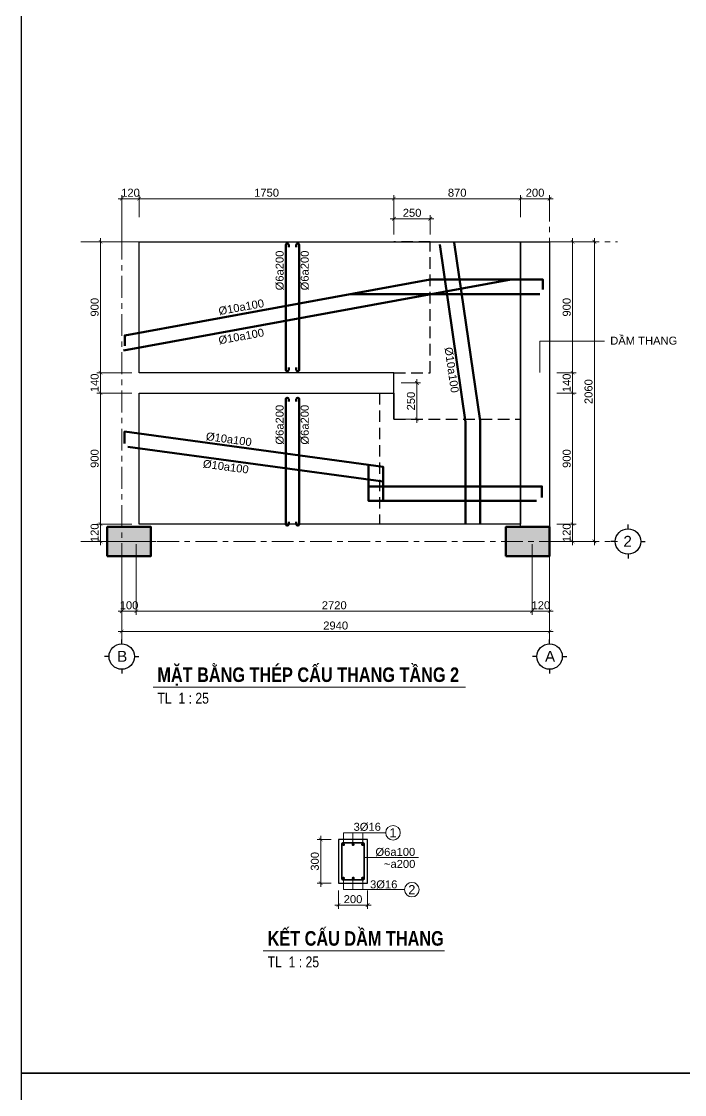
# Model space of a CAD drawing. Header units: millimetres. Extents: x 0 to 84000, y -29700 to 363007.
# Drawn here: x 0 to 18226, y -586 to 28916 of the extents above; entities that cross this region are included whole.
import ezdxf
from ezdxf.enums import TextEntityAlignment as Align

# ---------------------------------------------------------------- set-up
doc = ezdxf.new("R2010")
doc.units = ezdxf.units.MM
doc.linetypes.add('DASHED', pattern=[19.05, 12.7, -6.35])
doc.linetypes.add('Grid Line', pattern=[10.5, 6, -1.5, 1.5, -1.5])
for name, color, linetype, lineweight in [('- Border', 7, 'Continuous', 25), ('- Column', 1, 'Continuous', 50), ('- Dash', 2, 'DASHED', 25), ('- Dims', 8, 'Continuous', 13), ('- Note', 9, 'Continuous', 13), ('- RebarC', 10, 'Continuous', 50), ('- RebarL', 6, 'Continuous', 60), ('- Text thin', 3, 'Continuous', 25), ('G-ANNO-TTLB', 6, 'Continuous', 13), ('S-Border', 7, 'Continuous', 25), ('S-GRID', 1, 'Continuous', 13), ('S-GRID-IDEN', 1, 'Continuous', 25), ('S-Note', 9, 'Continuous', 13), ('S-Rebar', 1, 'Continuous', 35), ('S-Steel', 6, 'Continuous', 50), ('S-Text', 3, 'Continuous', 25)]:
    doc.layers.add(name, color=color, linetype=linetype, lineweight=lineweight)
doc.layers.add('G-ANNO-NPLT', color=191, linetype='Continuous', plot=False)
doc.styles.add('Arial', font='arial.ttf')
doc.styles.add('Arial_4', font='arial.ttf', dxfattribs={"width": 0.8, "height": 3})
doc.styles.add('Arial_B_4', font='arialbd.ttf', dxfattribs={"width": 0.8, "height": 4})
doc.styles.add('R-Arial', font='arial.ttf')
doc.styles.add('R-Helve Condense', font='VHELVCN.TTF')
doc.dimstyles.new('SC-25-100', dxfattribs={"dimtxt": 220, "dimasz": 100, "dimexe": 100, "dimexo": 200, "dimgap": 50, "dimtad": 1, "dimdec": 0, "dimlfac": 0.25, "dimzin": 0, "dimdsep": 46, "dimtxsty": 'R-Arial', "dimblk": 'ARCHTICK', "dimcen": 0.5, "dimdle": 100, "dimclrd": 256, "dimclre": 256, "dimclrt": 4, "dimadec": 0, "dimazin": 0, "dimtfac": 1, "dimtdec": 0, "dimtix": 1, "dimtmove": 0, "dimatfit": 3, "dimfxl": 1, "dimtolj": 1, "dimtzin": 0, "dimlwd": -1, "dimlwe": -1, "dimarcsym": 0})

# ---------------------------------------------------------------- blocks, each defined once
blk = doc.blocks.new('Grid - Gird_A3-A4-1669209-CD_MẶT ĐỨNG TRỤC C-A')
at = {"layer": 'S-GRID-IDEN'}
for p, q in [((-3520, -1552), (-3520, -1492)), ((-3695, -1727), (-3755, -1727)), ((-3345, -1727), (-3285, -1727)), ((-3520, -1902), (-3520, -1962))]:
    blk.add_line(p, q, dxfattribs=at)
blk.add_circle((-3520, -1727), 175, dxfattribs=at)
blk = doc.blocks.new('_ArchTick')
at = {"color": 0, "linetype": 'ByBlock', "const_width": 0.15}
blk.add_lwpolyline([(-0.5, -0.5), (0.5, 0.5)], dxfattribs=at)
blk = doc.blocks.new('*D438')
at = {"layer": '- Dims', "ltscale": 100, "transparency": 16777216}
for p, q in [((2757, 14543), (2757, 12601)), ((3157, 14543), (3157, 12601)), ((2757, 12701), (2657, 12701)), ((2757, 12701), (3157, 12701)), ((3157, 12701), (3257, 12701))]:
    blk.add_line(p, q, dxfattribs=at)
at = {"layer": 'Defpoints', "color": 0, "ltscale": 100, "transparency": 16777216}
for p in [(2757, 14743), (3157, 14743), (3157, 12701)]:
    blk.add_point(p, dxfattribs=at)
at = {"layer": '- Dims', "ltscale": 100, "transparency": 16777216, "xscale": 100, "yscale": 100, "zscale": 100}
blk.add_blockref('_ArchTick', (2757, 12701), dxfattribs=at)
at = {"layer": '- Dims', "ltscale": 100, "transparency": 16777216, "xscale": 100, "yscale": 100, "zscale": 100, "rotation": 180}
blk.add_blockref('_ArchTick', (3157, 12701), dxfattribs=at)
at = {"layer": '- Dims', "color": 4, "ltscale": 100, "transparency": 16777216, "insert": (2957, 12864), "char_height": 220, "attachment_point": 5, "style": 'R-Arial'}
blk.add_mtext('\\A1;100', dxfattribs=at)
blk = doc.blocks.new('*D439')
at = {"layer": '- Dims', "ltscale": 100, "transparency": 16777216}
for p, q in [((3157, 14543), (3157, 12601)), ((14037, 14543), (14037, 12601)), ((3057, 12701), (14137, 12701))]:
    blk.add_line(p, q, dxfattribs=at)
at = {"layer": 'Defpoints', "color": 0, "ltscale": 100, "transparency": 16777216}
for p in [(3157, 14743), (14037, 14743), (14037, 12701)]:
    blk.add_point(p, dxfattribs=at)
at = {"layer": '- Dims', "ltscale": 100, "transparency": 16777216, "xscale": 100, "yscale": 100, "zscale": 100, "rotation": 180}
blk.add_blockref('_ArchTick', (3157, 12701), dxfattribs=at)
at = {"layer": '- Dims', "ltscale": 100, "transparency": 16777216, "xscale": 100, "yscale": 100, "zscale": 100}
blk.add_blockref('_ArchTick', (14037, 12701), dxfattribs=at)
at = {"layer": '- Dims', "color": 4, "ltscale": 100, "transparency": 16777216, "insert": (8597, 12864), "char_height": 220, "attachment_point": 5, "style": 'R-Arial'}
blk.add_mtext('\\A1;2720', dxfattribs=at)
blk = doc.blocks.new('*D440')
at = {"layer": '- Dims', "ltscale": 100, "transparency": 16777216}
for p, q in [((14037, 14543), (14037, 12601)), ((14517, 14543), (14517, 12601)), ((14037, 12701), (13937, 12701)), ((14037, 12701), (14517, 12701)), ((14517, 12701), (14617, 12701))]:
    blk.add_line(p, q, dxfattribs=at)
at = {"layer": 'Defpoints', "color": 0, "ltscale": 100, "transparency": 16777216}
for p in [(14037, 14743), (14517, 14743), (14517, 12701)]:
    blk.add_point(p, dxfattribs=at)
at = {"layer": '- Dims', "ltscale": 100, "transparency": 16777216, "xscale": 100, "yscale": 100, "zscale": 100}
blk.add_blockref('_ArchTick', (14037, 12701), dxfattribs=at)
at = {"layer": '- Dims', "ltscale": 100, "transparency": 16777216, "xscale": 100, "yscale": 100, "zscale": 100, "rotation": 180}
blk.add_blockref('_ArchTick', (14517, 12701), dxfattribs=at)
at = {"layer": '- Dims', "color": 4, "ltscale": 100, "transparency": 16777216, "insert": (14277, 12864), "char_height": 220, "attachment_point": 5, "style": 'R-Arial'}
blk.add_mtext('\\A1;120', dxfattribs=at)
blk = doc.blocks.new('*D441')
at = {"layer": '- Dims', "ltscale": 100, "transparency": 16777216}
for p, q in [((2757, 14543), (2757, 12045)), ((14517, 14543), (14517, 12045)), ((2657, 12145), (14617, 12145))]:
    blk.add_line(p, q, dxfattribs=at)
at = {"layer": 'Defpoints', "color": 0, "ltscale": 100, "transparency": 16777216}
for p in [(2757, 14743), (14517, 14743), (14517, 12145)]:
    blk.add_point(p, dxfattribs=at)
at = {"layer": '- Dims', "ltscale": 100, "transparency": 16777216, "xscale": 100, "yscale": 100, "zscale": 100, "rotation": 180}
blk.add_blockref('_ArchTick', (2757, 12145), dxfattribs=at)
at = {"layer": '- Dims', "ltscale": 100, "transparency": 16777216, "xscale": 100, "yscale": 100, "zscale": 100}
blk.add_blockref('_ArchTick', (14517, 12145), dxfattribs=at)
at = {"layer": '- Dims', "color": 4, "ltscale": 100, "transparency": 16777216, "insert": (8637, 12307), "char_height": 220, "attachment_point": 5, "style": 'R-Arial'}
blk.add_mtext('\\A1;2940', dxfattribs=at)
blk = doc.blocks.new('*D442')
at = {"layer": '- Dims', "ltscale": 100, "transparency": 16777216}
for p, q in [((14717, 22859), (15250, 22859)), ((15150, 22959), (15150, 19159)), ((14717, 19259), (15250, 19259))]:
    blk.add_line(p, q, dxfattribs=at)
at = {"layer": 'Defpoints', "color": 0, "ltscale": 100, "transparency": 16777216}
for p in [(14517, 22859), (14517, 19259), (15150, 19259)]:
    blk.add_point(p, dxfattribs=at)
at = {"layer": '- Dims', "ltscale": 100, "transparency": 16777216, "xscale": 100, "yscale": 100, "zscale": 100}
for p, rotation in [((15150, 22859), 90), ((15150, 19259), 270)]:
    blk.add_blockref('_ArchTick', p, dxfattribs=dict(at, rotation=rotation))
at = {"layer": '- Dims', "color": 4, "ltscale": 100, "transparency": 16777216, "insert": (14988, 21059), "char_height": 220, "attachment_point": 5, "rotation": 90, "style": 'R-Arial'}
blk.add_mtext('\\A1;900', dxfattribs=at)
blk = doc.blocks.new('*D443')
at = {"layer": '- Dims', "ltscale": 100, "transparency": 16777216}
for p, q in [((14717, 19259), (15250, 19259)), ((15150, 19259), (15150, 19359)), ((15150, 19259), (15150, 18699)), ((14717, 18699), (15250, 18699)), ((15150, 18699), (15150, 18599))]:
    blk.add_line(p, q, dxfattribs=at)
at = {"layer": 'Defpoints', "color": 0, "ltscale": 100, "transparency": 16777216}
for p in [(14517, 19259), (14517, 18699), (15150, 18699)]:
    blk.add_point(p, dxfattribs=at)
at = {"layer": '- Dims', "ltscale": 100, "transparency": 16777216, "xscale": 100, "yscale": 100, "zscale": 100}
for p, rotation in [((15150, 19259), 270), ((15150, 18699), 90)]:
    blk.add_blockref('_ArchTick', p, dxfattribs=dict(at, rotation=rotation))
at = {"layer": '- Dims', "color": 4, "ltscale": 100, "transparency": 16777216, "insert": (14988, 18979), "char_height": 220, "attachment_point": 5, "rotation": 90, "style": 'R-Arial'}
blk.add_mtext('\\A1;140', dxfattribs=at)
blk = doc.blocks.new('*D444')
at = {"layer": '- Dims', "ltscale": 100, "transparency": 16777216}
for p, q in [((14717, 18699), (15250, 18699)), ((15150, 18799), (15150, 14999)), ((14717, 15099), (15250, 15099))]:
    blk.add_line(p, q, dxfattribs=at)
at = {"layer": 'Defpoints', "color": 0, "ltscale": 100, "transparency": 16777216}
for p in [(14517, 18699), (14517, 15099), (15150, 15099)]:
    blk.add_point(p, dxfattribs=at)
at = {"layer": '- Dims', "ltscale": 100, "transparency": 16777216, "xscale": 100, "yscale": 100, "zscale": 100}
for p, rotation in [((15150, 18699), 90), ((15150, 15099), 270)]:
    blk.add_blockref('_ArchTick', p, dxfattribs=dict(at, rotation=rotation))
at = {"layer": '- Dims', "color": 4, "ltscale": 100, "transparency": 16777216, "insert": (14988, 16899), "char_height": 220, "attachment_point": 5, "rotation": 90, "style": 'R-Arial'}
blk.add_mtext('\\A1;900', dxfattribs=at)
blk = doc.blocks.new('*D445')
at = {"layer": '- Dims', "ltscale": 100, "transparency": 16777216}
for p, q in [((14717, 15099), (15250, 15099)), ((15150, 15099), (15150, 15199)), ((15150, 15099), (15150, 14619)), ((14717, 14619), (15250, 14619)), ((15150, 14619), (15150, 14519))]:
    blk.add_line(p, q, dxfattribs=at)
at = {"layer": 'Defpoints', "color": 0, "ltscale": 100, "transparency": 16777216}
for p in [(14517, 15099), (14517, 14619), (15150, 14619)]:
    blk.add_point(p, dxfattribs=at)
at = {"layer": '- Dims', "ltscale": 100, "transparency": 16777216, "xscale": 100, "yscale": 100, "zscale": 100}
for p, rotation in [((15150, 15099), 270), ((15150, 14619), 90)]:
    blk.add_blockref('_ArchTick', p, dxfattribs=dict(at, rotation=rotation))
at = {"layer": '- Dims', "color": 4, "ltscale": 100, "transparency": 16777216, "insert": (14988, 14859), "char_height": 220, "attachment_point": 5, "rotation": 90, "style": 'R-Arial'}
blk.add_mtext('\\A1;120', dxfattribs=at)
blk = doc.blocks.new('*D446')
at = {"layer": '- Dims', "ltscale": 100, "transparency": 16777216}
for p, q in [((14717, 22859), (15850, 22859)), ((15750, 22959), (15750, 14519)), ((14717, 14619), (15850, 14619))]:
    blk.add_line(p, q, dxfattribs=at)
at = {"layer": 'Defpoints', "color": 0, "ltscale": 100, "transparency": 16777216}
for p in [(14517, 22859), (14517, 14619), (15750, 14619)]:
    blk.add_point(p, dxfattribs=at)
at = {"layer": '- Dims', "ltscale": 100, "transparency": 16777216, "xscale": 100, "yscale": 100, "zscale": 100}
for p, rotation in [((15750, 22859), 90), ((15750, 14619), 270)]:
    blk.add_blockref('_ArchTick', p, dxfattribs=dict(at, rotation=rotation))
at = {"layer": '- Dims', "color": 4, "ltscale": 100, "transparency": 16777216, "insert": (15588, 18739), "char_height": 220, "attachment_point": 5, "rotation": 90, "style": 'R-Arial'}
blk.add_mtext('\\A1;2060', dxfattribs=at)
blk = doc.blocks.new('*D456')
at = {"layer": '- Dims', "ltscale": 100, "transparency": 16777216}
for p, q in [((2757, 24043), (2657, 24043)), ((2757, 22886), (2757, 24143)), ((2757, 24043), (3237, 24043)), ((3237, 23539), (3237, 24143)), ((3237, 24043), (3337, 24043))]:
    blk.add_line(p, q, dxfattribs=at)
at = {"layer": 'Defpoints', "color": 0, "ltscale": 100, "transparency": 16777216}
for p in [(3237, 24043), (3237, 23339), (2757, 22686)]:
    blk.add_point(p, dxfattribs=at)
at = {"layer": '- Dims', "ltscale": 100, "transparency": 16777216, "xscale": 100, "yscale": 100, "zscale": 100}
blk.add_blockref('_ArchTick', (2757, 24043), dxfattribs=at)
at = {"layer": '- Dims', "ltscale": 100, "transparency": 16777216, "xscale": 100, "yscale": 100, "zscale": 100, "rotation": 180}
blk.add_blockref('_ArchTick', (3237, 24043), dxfattribs=at)
at = {"layer": '- Dims', "color": 4, "ltscale": 100, "transparency": 16777216, "insert": (2997, 24206), "char_height": 220, "attachment_point": 5, "style": 'R-Arial'}
blk.add_mtext('\\A1;120', dxfattribs=at)
blk = doc.blocks.new('*D447')
at = {"layer": '- Dims', "ltscale": 100, "transparency": 16777216}
for p, q in [((3137, 24043), (10337, 24043)), ((3237, 23539), (3237, 24143)), ((10237, 23539), (10237, 24143))]:
    blk.add_line(p, q, dxfattribs=at)
at = {"layer": 'Defpoints', "color": 0, "ltscale": 100, "transparency": 16777216}
for p in [(10237, 24043), (3237, 23339), (10237, 23339)]:
    blk.add_point(p, dxfattribs=at)
at = {"layer": '- Dims', "ltscale": 100, "transparency": 16777216, "xscale": 100, "yscale": 100, "zscale": 100, "rotation": 180}
blk.add_blockref('_ArchTick', (3237, 24043), dxfattribs=at)
at = {"layer": '- Dims', "ltscale": 100, "transparency": 16777216, "xscale": 100, "yscale": 100, "zscale": 100}
blk.add_blockref('_ArchTick', (10237, 24043), dxfattribs=at)
at = {"layer": '- Dims', "color": 4, "ltscale": 100, "transparency": 16777216, "insert": (6737, 24206), "char_height": 220, "attachment_point": 5, "style": 'R-Arial'}
blk.add_mtext('\\A1;1750', dxfattribs=at)
blk = doc.blocks.new('*D448')
at = {"layer": '- Dims', "ltscale": 100, "transparency": 16777216}
for p, q in [((10137, 24043), (13817, 24043)), ((10237, 23539), (10237, 24143)), ((13717, 23539), (13717, 24143))]:
    blk.add_line(p, q, dxfattribs=at)
at = {"layer": 'Defpoints', "color": 0, "ltscale": 100, "transparency": 16777216}
for p in [(13717, 24043), (10237, 23339), (13717, 23339)]:
    blk.add_point(p, dxfattribs=at)
at = {"layer": '- Dims', "ltscale": 100, "transparency": 16777216, "xscale": 100, "yscale": 100, "zscale": 100, "rotation": 180}
blk.add_blockref('_ArchTick', (10237, 24043), dxfattribs=at)
at = {"layer": '- Dims', "ltscale": 100, "transparency": 16777216, "xscale": 100, "yscale": 100, "zscale": 100}
blk.add_blockref('_ArchTick', (13717, 24043), dxfattribs=at)
at = {"layer": '- Dims', "color": 4, "ltscale": 100, "transparency": 16777216, "insert": (11977, 24206), "char_height": 220, "attachment_point": 5, "style": 'R-Arial'}
blk.add_mtext('\\A1;870', dxfattribs=at)
blk = doc.blocks.new('*D449')
at = {"layer": '- Dims', "ltscale": 100, "transparency": 16777216}
for p, q in [((13617, 24043), (14617, 24043)), ((13717, 23539), (13717, 24143)), ((14517, 23539), (14517, 24143))]:
    blk.add_line(p, q, dxfattribs=at)
at = {"layer": 'Defpoints', "color": 0, "ltscale": 100, "transparency": 16777216}
for p in [(14517, 24043), (13717, 23339), (14517, 23339)]:
    blk.add_point(p, dxfattribs=at)
at = {"layer": '- Dims', "ltscale": 100, "transparency": 16777216, "xscale": 100, "yscale": 100, "zscale": 100, "rotation": 180}
blk.add_blockref('_ArchTick', (13717, 24043), dxfattribs=at)
at = {"layer": '- Dims', "ltscale": 100, "transparency": 16777216, "xscale": 100, "yscale": 100, "zscale": 100}
blk.add_blockref('_ArchTick', (14517, 24043), dxfattribs=at)
at = {"layer": '- Dims', "color": 4, "ltscale": 100, "transparency": 16777216, "insert": (14117, 24206), "char_height": 220, "attachment_point": 5, "style": 'R-Arial'}
blk.add_mtext('\\A1;200', dxfattribs=at)
blk = doc.blocks.new('*D452')
at = {"layer": '- Dims', "ltscale": 100, "transparency": 16777216}
for p, q in [((11337, 23492), (10137, 23492)), ((10237, 23059), (10237, 23592)), ((11237, 23059), (11237, 23592))]:
    blk.add_line(p, q, dxfattribs=at)
at = {"layer": 'Defpoints', "color": 0, "ltscale": 100, "transparency": 16777216}
for p in [(10237, 23492), (10237, 22859), (11237, 22859)]:
    blk.add_point(p, dxfattribs=at)
at = {"layer": '- Dims', "ltscale": 100, "transparency": 16777216, "xscale": 100, "yscale": 100, "zscale": 100, "rotation": 180}
blk.add_blockref('_ArchTick', (10237, 23492), dxfattribs=at)
at = {"layer": '- Dims', "ltscale": 100, "transparency": 16777216, "xscale": 100, "yscale": 100, "zscale": 100}
blk.add_blockref('_ArchTick', (11237, 23492), dxfattribs=at)
at = {"layer": '- Dims', "color": 4, "ltscale": 100, "transparency": 16777216, "insert": (10737, 23654), "char_height": 220, "attachment_point": 5, "style": 'R-Arial'}
blk.add_mtext('\\A1;250', dxfattribs=at)
blk = doc.blocks.new('*D450')
at = {"layer": '- Dims', "ltscale": 100, "transparency": 16777216}
for p, q in [((10437, 18979), (10968, 18979)), ((10868, 19079), (10868, 17879)), ((10437, 17979), (10968, 17979))]:
    blk.add_line(p, q, dxfattribs=at)
at = {"layer": 'Defpoints', "color": 0, "ltscale": 100, "transparency": 16777216}
for p in [(10237, 18979), (10237, 17979), (10868, 17979)]:
    blk.add_point(p, dxfattribs=at)
at = {"layer": '- Dims', "ltscale": 100, "transparency": 16777216, "xscale": 100, "yscale": 100, "zscale": 100}
for p, rotation in [((10868, 18979), 90), ((10868, 17979), 270)]:
    blk.add_blockref('_ArchTick', p, dxfattribs=dict(at, rotation=rotation))
at = {"layer": '- Dims', "color": 4, "ltscale": 100, "transparency": 16777216, "insert": (10706, 18479), "char_height": 220, "attachment_point": 5, "rotation": 90, "style": 'R-Arial'}
blk.add_mtext('\\A1;250', dxfattribs=at)
blk = doc.blocks.new('*D451')
at = {"layer": '- Dims', "ltscale": 100, "transparency": 16777216}
for p, q in [((3037, 22859), (2075, 22859)), ((2175, 19159), (2175, 22959)), ((3037, 19259), (2075, 19259))]:
    blk.add_line(p, q, dxfattribs=at)
at = {"layer": 'Defpoints', "color": 0, "ltscale": 100, "transparency": 16777216}
for p in [(2175, 22859), (3237, 22859), (3237, 19259)]:
    blk.add_point(p, dxfattribs=at)
at = {"layer": '- Dims', "ltscale": 100, "transparency": 16777216, "xscale": 100, "yscale": 100, "zscale": 100}
for p, rotation in [((2175, 22859), 90), ((2175, 19259), 270)]:
    blk.add_blockref('_ArchTick', p, dxfattribs=dict(at, rotation=rotation))
at = {"layer": '- Dims', "color": 4, "ltscale": 100, "transparency": 16777216, "insert": (2012, 21059), "char_height": 220, "attachment_point": 5, "rotation": 90, "style": 'R-Arial'}
blk.add_mtext('\\A1;900', dxfattribs=at)
blk = doc.blocks.new('*D453')
at = {"layer": '- Dims', "ltscale": 100, "transparency": 16777216}
for p, q in [((3037, 19259), (2075, 19259)), ((2175, 19259), (2175, 19359)), ((2175, 19259), (2175, 18699)), ((3037, 18699), (2075, 18699)), ((2175, 18699), (2175, 18599))]:
    blk.add_line(p, q, dxfattribs=at)
at = {"layer": 'Defpoints', "color": 0, "ltscale": 100, "transparency": 16777216}
for p in [(3237, 19259), (2175, 18699), (3237, 18699)]:
    blk.add_point(p, dxfattribs=at)
at = {"layer": '- Dims', "ltscale": 100, "transparency": 16777216, "xscale": 100, "yscale": 100, "zscale": 100}
for p, rotation in [((2175, 19259), 270), ((2175, 18699), 90)]:
    blk.add_blockref('_ArchTick', p, dxfattribs=dict(at, rotation=rotation))
at = {"layer": '- Dims', "color": 4, "ltscale": 100, "transparency": 16777216, "insert": (2012, 18979), "char_height": 220, "attachment_point": 5, "rotation": 90, "style": 'R-Arial'}
blk.add_mtext('\\A1;140', dxfattribs=at)
blk = doc.blocks.new('*D454')
at = {"layer": '- Dims', "ltscale": 100, "transparency": 16777216}
for p, q in [((3037, 18699), (2075, 18699)), ((2175, 18799), (2175, 14999)), ((3037, 15099), (2075, 15099))]:
    blk.add_line(p, q, dxfattribs=at)
at = {"layer": 'Defpoints', "color": 0, "ltscale": 100, "transparency": 16777216}
for p in [(3237, 18699), (2175, 15099), (3237, 15099)]:
    blk.add_point(p, dxfattribs=at)
at = {"layer": '- Dims', "ltscale": 100, "transparency": 16777216, "xscale": 100, "yscale": 100, "zscale": 100}
for p, rotation in [((2175, 18699), 90), ((2175, 15099), 270)]:
    blk.add_blockref('_ArchTick', p, dxfattribs=dict(at, rotation=rotation))
at = {"layer": '- Dims', "color": 4, "ltscale": 100, "transparency": 16777216, "insert": (2012, 16899), "char_height": 220, "attachment_point": 5, "rotation": 90, "style": 'R-Arial'}
blk.add_mtext('\\A1;900', dxfattribs=at)
blk = doc.blocks.new('*D455')
at = {"layer": '- Dims', "ltscale": 100, "transparency": 16777216}
for p, q in [((3037, 15099), (2075, 15099)), ((2175, 15099), (2175, 15199)), ((2175, 15099), (2175, 14619)), ((3702, 14619), (2075, 14619)), ((2175, 14619), (2175, 14519))]:
    blk.add_line(p, q, dxfattribs=at)
at = {"layer": 'Defpoints', "color": 0, "ltscale": 100, "transparency": 16777216}
for p in [(3237, 15099), (2175, 14619), (3902, 14619)]:
    blk.add_point(p, dxfattribs=at)
at = {"layer": '- Dims', "ltscale": 100, "transparency": 16777216, "xscale": 100, "yscale": 100, "zscale": 100}
for p, rotation in [((2175, 15099), 270), ((2175, 14619), 90)]:
    blk.add_blockref('_ArchTick', p, dxfattribs=dict(at, rotation=rotation))
at = {"layer": '- Dims', "color": 4, "ltscale": 100, "transparency": 16777216, "insert": (2012, 14859), "char_height": 220, "attachment_point": 5, "rotation": 90, "style": 'R-Arial'}
blk.add_mtext('\\A1;120', dxfattribs=at)
blk = doc.blocks.new('*D476')
at = {"layer": '- Dims', "transparency": 16777216}
for p, q in [((8714, 5025), (8714, 4522)), ((9514, 5025), (9514, 4522)), ((8614, 4622), (9614, 4622))]:
    blk.add_line(p, q, dxfattribs=at)
at = {"layer": 'Defpoints', "color": 0, "transparency": 16777216}
for p in [(8714, 5225), (9514, 5225), (9514, 4622)]:
    blk.add_point(p, dxfattribs=at)
at = {"layer": '- Dims', "transparency": 16777216, "xscale": 100, "yscale": 100, "zscale": 100, "rotation": 180}
blk.add_blockref('_ArchTick', (8714, 4622), dxfattribs=at)
at = {"layer": '- Dims', "transparency": 16777216, "xscale": 100, "yscale": 100, "zscale": 100}
blk.add_blockref('_ArchTick', (9514, 4622), dxfattribs=at)
at = {"layer": '- Dims', "color": 4, "transparency": 16777216, "insert": (9114, 4784), "char_height": 220, "attachment_point": 5, "style": 'R-Arial'}
blk.add_mtext('\\A1;200', dxfattribs=at)
blk = doc.blocks.new('*D477')
at = {"layer": '- Dims', "transparency": 16777216}
for p, q in [((8227, 5125), (8227, 6525)), ((8514, 6425), (8127, 6425)), ((8514, 5225), (8127, 5225))]:
    blk.add_line(p, q, dxfattribs=at)
at = {"layer": 'Defpoints', "color": 0, "transparency": 16777216}
for p in [(8227, 6425), (8714, 6425), (8714, 5225)]:
    blk.add_point(p, dxfattribs=at)
at = {"layer": '- Dims', "transparency": 16777216, "xscale": 100, "yscale": 100, "zscale": 100}
for p, rotation in [((8227, 6425), 90), ((8227, 5225), 270)]:
    blk.add_blockref('_ArchTick', p, dxfattribs=dict(at, rotation=rotation))
at = {"layer": '- Dims', "color": 4, "transparency": 16777216, "insert": (8065, 5825), "char_height": 220, "attachment_point": 5, "rotation": 90, "style": 'R-Arial'}
blk.add_mtext('\\A1;300', dxfattribs=at)
blk = doc.blocks.new('Steel symbol')
at = {"layer": '- Note', "color": 7}
blk.add_circle((0, 0), 200, dxfattribs=at)
at = {"layer": '- Note', "color": 3, "style": 'R-Helve Condense', "flags": 4}
blk.add_attdef('1', text='', height=250, dxfattribs=at).set_placement((0, 0), align=Align.MIDDLE_CENTER)

msp = doc.modelspace()

# ---------------------------------------------------------------- linework, layer by layer
at = {"layer": '- Border', "ltscale": 100}
for points in [[(10236.9, 19258.8), (3236.9, 19258.8), (3236.9, 22858.8), (10236.9, 22858.8)], [(10236.9, 22858.8), (13716.9, 22858.8), (13716.9, 15098.8), (10236.9, 15098.8)], [(10236.9, 17978.8), (10236.9, 19258.8)], [(10236.9, 15098.8), (3236.9, 15098.8), (3236.9, 18698.8), (10236.9, 18698.8), (10236.9, 17978.8)]]:
    msp.add_lwpolyline(points, dxfattribs=at)
msp.add_lwpolyline([(13716.9, 22858.8), (14516.9, 22858.8), (14516.9, 15018.8), (13716.9, 15018.8)], close=True, dxfattribs=at)
at = {"layer": '- Column', "ltscale": 100}
for points in [[(2356.9, 14218.8), (2356.9, 15018.8), (3556.9, 15018.8), (3556.9, 14218.8)], [(13316.9, 14218.8), (13316.9, 15018.8), (14516.9, 15018.8), (14516.9, 14218.8)]]:
    msp.add_lwpolyline(points, close=True, dxfattribs=at)
for points in [[(3556.9, 14218.8), (2356.9, 14218.8), (3556.9, 15018.8), (2356.9, 15018.8)], [(14516.9, 14218.8), (13316.9, 14218.8), (14516.9, 15018.8), (13316.9, 15018.8)]]:
    msp.add_solid(points, dxfattribs=at)
at = {"layer": '- Dash', "ltscale": 25}
msp.add_line((10236.9, 17978.8), (13716.9, 17978.8), dxfattribs=at)
for points in [[(10236.9, 19258.8), (11236.9, 19258.8), (11236.9, 22858.8), (10236.9, 22858.8)], [(9836.9, 18698.8), (9836.9, 15098.8)]]:
    msp.add_lwpolyline(points, dxfattribs=at)
at = {"layer": '- RebarC', "ltscale": 100}
for points in [[(7347.1, 22709.7), (7347.1, 22769.7, 1), (7267.1, 22769.7), (7267.1, 19337.6, 1), (7347.1, 19337.6), (7347.1, 19397.6)], [(7554.5, 22709.7), (7554.5, 22769.7, -1), (7634.5, 22769.7), (7634.5, 19337.6, -1), (7554.5, 19337.6), (7554.5, 19397.6)], [(7347.1, 18469.7), (7347.1, 18529.7, 1), (7267.1, 18529.7), (7267.1, 15097.6, 1), (7347.1, 15097.6), (7347.1, 15157.6)], [(7554.5, 18469.7), (7554.5, 18529.7, -1), (7634.5, 18529.7), (7634.5, 15097.6, -1), (7554.5, 15097.6), (7554.5, 15157.6)]]:
    msp.add_lwpolyline(points, format="xyb", dxfattribs=at)
at = {"layer": '- RebarL', "ltscale": 100}
for points in [[(11501.2, 22783.1), (12209.7, 17903.1), (12209.7, 15099.3)], [(11897.1, 22840.6), (12609.7, 17932), (12609.7, 15099.3)], [(2800.5, 19871.1), (13464.7, 21817.5)], [(2841.2, 20000.5), (2841.2, 20285.2), (11236.9, 21817.5), (14334.2, 21817.5), (14334.2, 21544)], [(9045.4, 21417.5), (14251.9, 21417.5)], [(2835.3, 17313), (2835.3, 17638.3), (9942.2, 16672.8), (9942.2, 15732.2)], [(2922.4, 17222.8), (9942.2, 16269.1)], [(9542.2, 16727.1), (9542.2, 15732.2), (14155.8, 15732.2)], [(9542.2, 16132.2), (14306.3, 16132.2), (14306.3, 15828.5)]]:
    msp.add_lwpolyline(points, dxfattribs=at)
at = {"layer": 'Defpoints'}
for points in [[(42000, 29700), (42000, 0), (0, 0), (0, 29700)], [(42000, 0), (42000, -29700), (0, -29700), (0, 0)]]:
    msp.add_lwpolyline(points, close=True, dxfattribs=at)
at = {"layer": 'G-ANNO-NPLT', "lineweight": 13}
for p, q in [((3617.8, 10615.5), (12203.7, 10615.5)), ((6647.8, 3365.5), (11623.9, 3365.5))]:
    msp.add_line(p, q, dxfattribs=at)
at = {"layer": 'S-Border'}
msp.add_lwpolyline([(8714.4, 5225.1), (9514.4, 5225.1), (9514.4, 6425.1), (8714.4, 6425.1)], close=True, dxfattribs=at)
at = {"layer": 'S-GRID', "linetype": 'Grid Line', "ltscale": 100}
for points in [[(2756.9, 24019.4), (2756.9, 11926.1)], [(14516.9, 24019.4), (14516.9, 11926.1)], [(1631.4, 22858.8), (16383.4, 22858.8)], [(1631.4, 14618.8), (16383.4, 14618.8)]]:
    msp.add_lwpolyline(points, dxfattribs=at)
at = {"layer": 'S-Rebar'}
msp.add_lwpolyline([(8844.4, 5315.1), (9384.4, 5315.1, 0.4142136), (9424.4, 5355.1), (9424.4, 6295.1, 0.4142136), (9384.4, 6335.1), (8844.4, 6335.1, 0.4142136), (8804.4, 6295.1), (8804.4, 5355.1, 0.4142136)], format="xyb", close=True, dxfattribs=at)
at = {"layer": 'S-Steel', "ltscale": 100, "const_width": 40}
for points in [[(8832.7, 6286.9, 1), (8872.7, 6286.9, 1)], [(9095.8, 6286.9, 1), (9135.8, 6286.9, 1)], [(9396, 6286.9, -1), (9356, 6286.9, -1)], [(8832.7, 5363.1, 1), (8872.7, 5363.1, 1)], [(9099.4, 5363.1, 1), (9139.4, 5363.1, 1)], [(9396, 5363.1, -1), (9356, 5363.1, -1)]]:
    msp.add_lwpolyline(points, format="xyb", close=True, dxfattribs=at)

# ---------------------------------------------------------------- block references
at = {"layer": 'S-Border'}
ref = msp.add_blockref('Steel symbol', (10213, 6609.7), dxfattribs=at)
ref.add_attrib('1', '1', dxfattribs={"layer": 'S-Note', "color": 3, "height": 250, "style": 'R-Arial'}).set_placement((10213, 6609.7), align=Align.MIDDLE_CENTER)
ref = msp.add_blockref('Steel symbol', (10730.7, 5046.8), dxfattribs=at)
ref.add_attrib('1', '2', dxfattribs={"layer": 'S-Note', "color": 3, "height": 250, "style": 'R-Arial'}).set_placement((10730.7, 5046.8), align=Align.MIDDLE_CENTER)
at = {"layer": 'S-GRID-IDEN', "xscale": 2, "yscale": 2, "zscale": 2}
for p in [(23712.2, 18071.9), (9796.9, 14909.1), (21556.9, 14909.1)]:
    msp.add_blockref('Grid - Gird_A3-A4-1669209-CD_MẶT ĐỨNG TRỤC C-A', p, dxfattribs=at)

# ---------------------------------------------------------------- texts
at = {"layer": '- Text thin', "style": 'R-Arial'}
msp.add_text('DẦM THANG', height=220, dxfattribs=at).set_placement((16183.5, 20030.5))
at = {"layer": 'G-ANNO-TTLB', "attachment_point": 1}
for s, insert, char_height, width, style in [('MẶT BẰNG THÉP CẤU THANG TẦNG 2', (3735.9, 11156.3), 400, 10102.046, 'Arial_B_4'), ('TL  1 : 25', (3735.9, 10460.3), 300, 1757.299, 'Arial_4'), ('KẾT CẤU DẦM THANG', (6765.9, 3906.3), 400, 10102.046, 'Arial_B_4'), ('TL  1 : 25', (6765.9, 3210.3), 300, 1757.299, 'Arial_4')]:
    msp.add_mtext(s, dxfattribs=dict(at, insert=insert, char_height=char_height, width=width, style=style))
at = {"layer": 'S-GRID-IDEN', "lineweight": 13, "char_height": 300, "attachment_point": 1, "style": 'Arial'}
for s, insert, width in [('2', (16545.5, 14773.6), 202.762), ('B', (2630.2, 11610.8), 295.021), ('A', (14390.2, 11610.8), 223.227)]:
    msp.add_mtext(s, dxfattribs=dict(at, insert=insert, width=width))
at = {"layer": 'S-Text', "style": 'R-Arial'}
for s, rotation, p in [('%%C6a200', 90, (7205.9, 21523)), ('%%C6a200', 90, (7895.9, 21523)), ('%%C10a100', 10.3437, (5438.4, 20841.7)), ('%%C10a100', 10.3437, (5438.4, 20037.5)), ('%%C10a100', 278.26012, (11627.9, 19945.2)), ('%%C6a200', 90, (7205.9, 17283)), ('%%C6a200', 90, (7895.9, 17283)), ('%%C10a100', 352.26315, (5059.9, 17407.5)), ('%%C10a100', 352.26315, (4976.1, 16654.3))]:
    msp.add_text(s, height=220, rotation=rotation, dxfattribs=at).set_placement(p)
for s, p in [('3%%C16', (9128.6, 6664.3)), ('%%C6a100', (9730, 5974)), ('~a200', (9964.1, 5644.2)), ('3%%C16', (9581.6, 5081.8))]:
    msp.add_text(s, height=220, dxfattribs=at).set_placement(p)

# ---------------------------------------------------------------- dimensions: what is measured, and where the dimension line sits
at = {"layer": '- Dims', "ltscale": 100}
for base, p1, p2, picture, middle in [((3236.9, 24043.2), (2756.9, 22686), (3236.9, 23338.8), '*D456', (2996.9, 24205.6)), ((10236.9, 23492), (11236.9, 22858.8), (10236.9, 22858.8), '*D452', (10736.9, 23654.4)), ((3156.9, 12701.5), (2756.9, 14742.9), (3156.9, 14742.9), '*D438', (2956.9, 12863.8)), ((14516.9, 12144.7), (2756.9, 14742.9), (14516.9, 14742.9), '*D441', (8636.9, 12307))]:
    dim = msp.add_linear_dim(base=base, p1=p1, p2=p2, dimstyle='SC-25-100', dxfattribs=at)
    dim.commit()
    dim.dimension.update_dxf_attribs({"geometry": picture, "text_midpoint": middle})
for base, p1, p2, picture, middle in [((10236.9, 24043.2), (3236.9, 23338.8), (10236.9, 23338.8), '*D447', (6736.9, 24205.6)), ((13716.9, 24043.2), (10236.9, 23338.8), (13716.9, 23338.8), '*D448', (11976.9, 24205.6)), ((14516.9, 24043.2), (13716.9, 23338.8), (14516.9, 23338.8), '*D449', (14116.9, 24205.6)), ((14036.9, 12701.5), (3156.9, 14742.9), (14036.9, 14742.9), '*D439', (8596.9, 12863.8)), ((14516.9, 12701.5), (14036.9, 14742.9), (14516.9, 14742.9), '*D440', (14276.9, 12863.8))]:
    dim = msp.add_linear_dim(base=base, p1=p1, p2=p2, dimstyle='SC-25-100', override={"dimtmove": 1}, dxfattribs=at)
    dim.commit()
    dim.dimension.update_dxf_attribs({"geometry": picture, "text_midpoint": middle})
for base, p1, p2, picture, middle in [((2174.7, 22858.8), (3236.9, 19258.8), (3236.9, 22858.8), '*D451', (2012.4, 21058.8)), ((15750.1, 14618.8), (14516.9, 22858.8), (14516.9, 14618.8), '*D446', (15587.8, 18738.8)), ((10868.2, 17978.8), (10236.9, 18978.8), (10236.9, 17978.8), '*D450', (10705.9, 18478.8))]:
    dim = msp.add_linear_dim(base=base, p1=p1, p2=p2, angle=90, dimstyle='SC-25-100', dxfattribs=at)
    dim.commit()
    dim.dimension.update_dxf_attribs({"geometry": picture, "text_midpoint": middle})
for base, p1, p2, picture, middle in [((15150.1, 19258.8), (14516.9, 22858.8), (14516.9, 19258.8), '*D442', (14987.8, 21058.8)), ((2174.7, 18698.8), (3236.9, 19258.8), (3236.9, 18698.8), '*D453', (2012.4, 18978.8)), ((15150.1, 18698.8), (14516.9, 19258.8), (14516.9, 18698.8), '*D443', (14987.8, 18978.8)), ((2174.7, 15098.8), (3236.9, 18698.8), (3236.9, 15098.8), '*D454', (2012.4, 16898.8)), ((15150.1, 15098.8), (14516.9, 18698.8), (14516.9, 15098.8), '*D444', (14987.8, 16898.8)), ((2174.7, 14618.8), (3236.9, 15098.8), (3902.4, 14618.8), '*D455', (2012.4, 14858.8)), ((15150.1, 14618.8), (14516.9, 15098.8), (14516.9, 14618.8), '*D445', (14987.8, 14858.8))]:
    dim = msp.add_linear_dim(base=base, p1=p1, p2=p2, angle=90, dimstyle='SC-25-100', override={"dimtmove": 1}, dxfattribs=at)
    dim.commit()
    dim.dimension.update_dxf_attribs({"geometry": picture, "text_midpoint": middle})
at = {"layer": '- Dims'}
dim = msp.add_linear_dim(base=(8227.5, 6425.1), p1=(8714.4, 5225.1), p2=(8714.4, 6425.1), angle=90, dimstyle='SC-25-100', override={"dimtxsty": 'R-Arial'}, dxfattribs=at)
dim.commit()
dim.dimension.update_dxf_attribs({"geometry": '*D477', "text_midpoint": (8065.1, 5825.1)})
dim = msp.add_linear_dim(base=(9514.4, 4621.6), p1=(8714.4, 5225.1), p2=(9514.4, 5225.1), dimstyle='SC-25-100', override={"dimtxsty": 'R-Arial'}, dxfattribs=at)
dim.commit()
dim.dimension.update_dxf_attribs({"geometry": '*D476', "text_midpoint": (9114.4, 4783.9)})

# ---------------------------------------------------------------- leaders
at = {"layer": '- Note', "ltscale": 100}
for points in [[(14246.9, 19268.3), (14246.9, 20128.5), (16028.6, 20128.5)], [(9424.4, 5926.8), (10912.7, 5926.8)]]:
    msp.add_leader(points, dimstyle='SC-25-100', override={"dimgap": 50, "dimtad": 0}, dxfattribs=at)
at = {"layer": 'S-Note'}
for points in [[(8849.9, 6291.9), (8849.9, 6609.7), (10013, 6609.7)], [(9104, 6291.9), (9104, 6609.7), (9375.3, 6609.7)], [(9379.2, 6291.9), (9379.2, 6609.7), (9650.5, 6609.7)], [(8849.9, 5364.6), (8849.9, 5046.8), (10530.7, 5046.8)], [(9107.9, 5364.6), (9107.9, 5046.8), (9379.2, 5046.8)], [(9379.2, 5364.6), (9379.2, 5046.8), (9650.5, 5046.8)]]:
    msp.add_leader(points, dimstyle='SC-25-100', override={"dimtxsty": 'R-Arial'}, dxfattribs=at)

doc.saveas('drawing.dxf')
